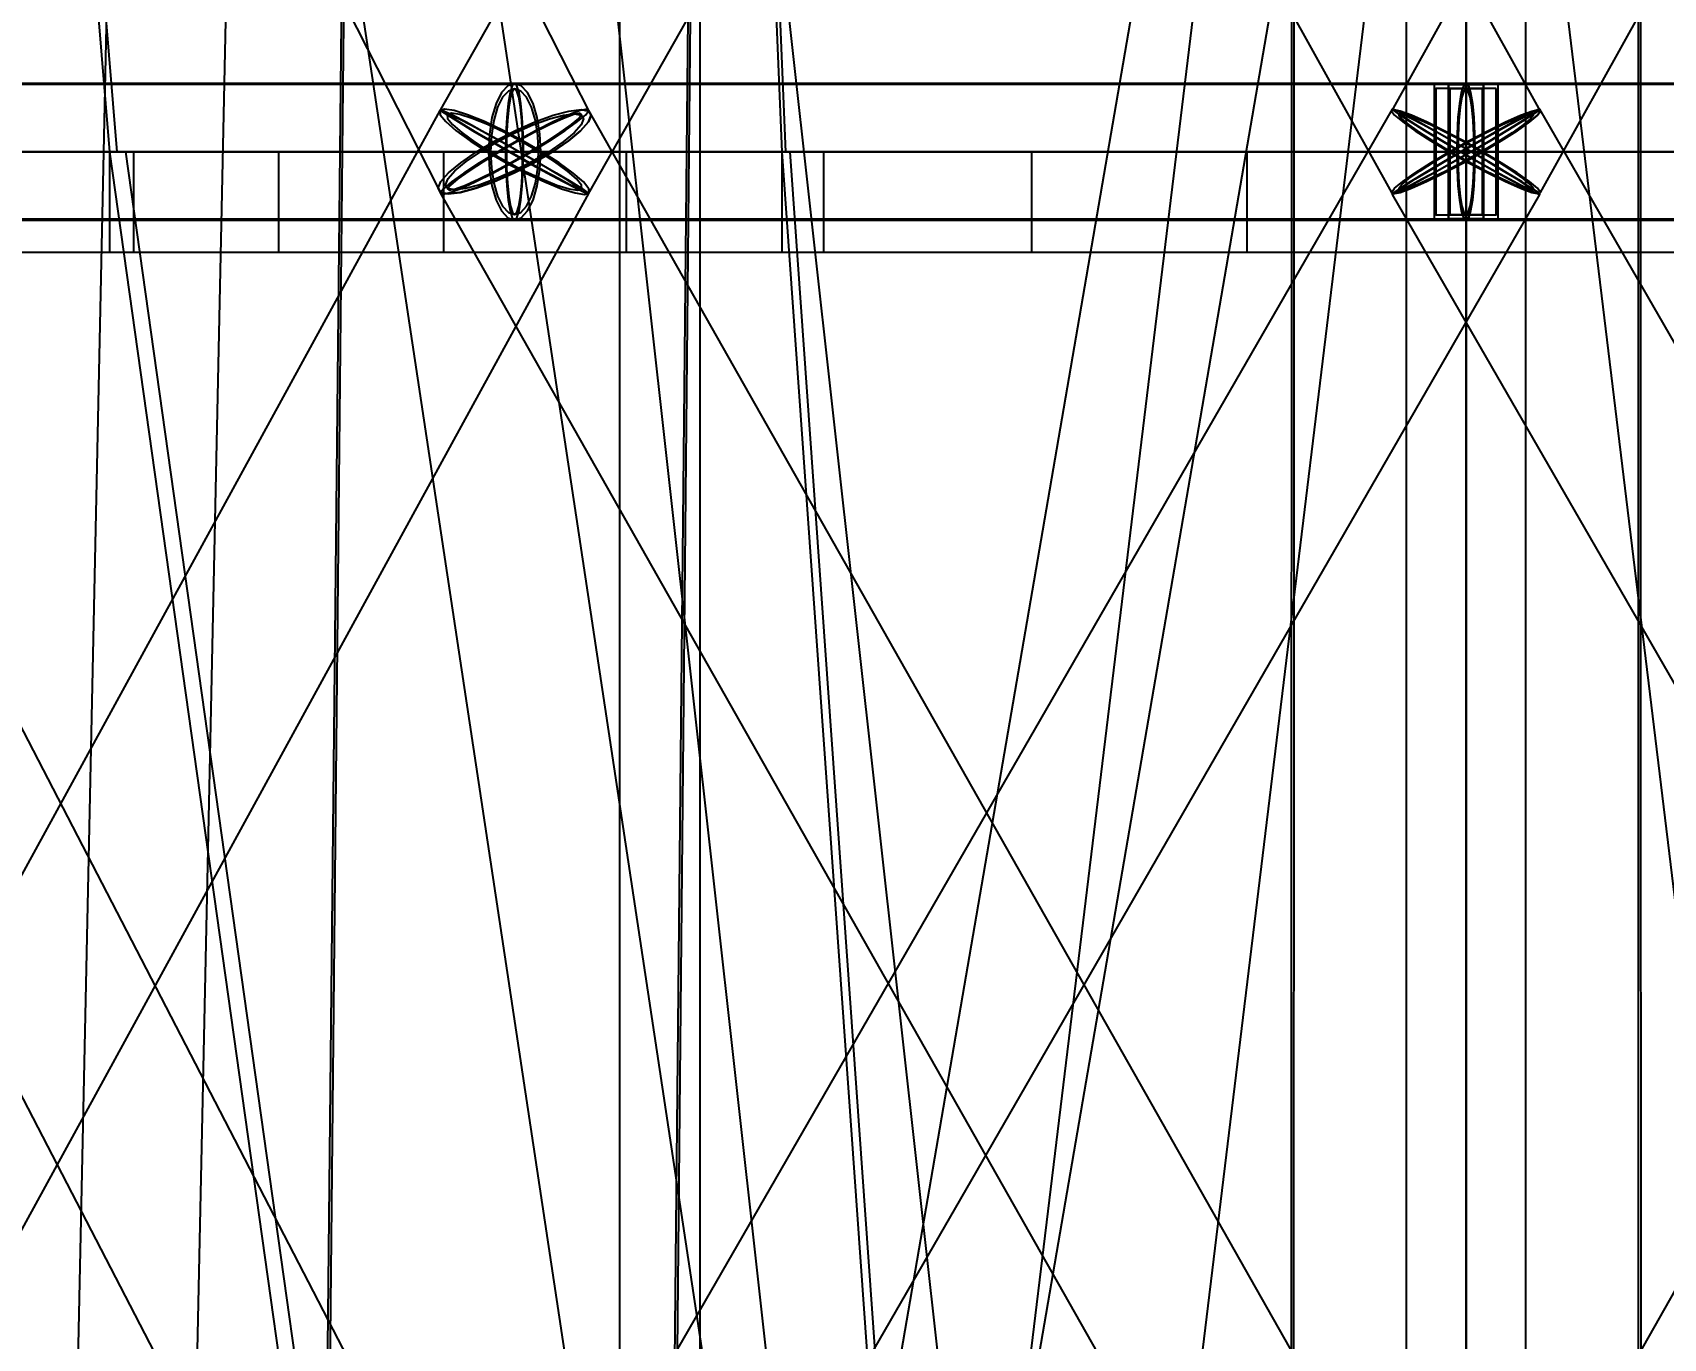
# Model space of a CAD drawing. Header units: millimetres. Extents: x -123812 to 252100, y -3000 to 639000.
# Drawn here: x -4267 to 587, y 441468 to 445355 of the extents above; entities that cross this region are included whole.
import ezdxf

# ---------------------------------------------------------------- set-up
doc = ezdxf.new("R2010")
doc.units = ezdxf.units.MM
for name, color, linetype, lineweight in [('D-BMK-AXIS', 7, 'Continuous', 13), ('D-STR-CORE', 7, 'Continuous', 25), ('D-STR-DECK', 7, 'Continuous', 25), ('D-STR-DIM', 7, 'Continuous', 13), ('D-STR-STRC', 7, 'Continuous', 25)]:
    doc.layers.add(name, color=color, linetype=linetype, lineweight=lineweight)
doc.styles.add('OpenSansCondensed-Light', font='OpenSansCondensed-Light.ttf')
doc.styles.add('TOWER_UNICODE', font='Arial Unicode.ttf')
doc.dimstyles.new('EZDXF', dxfattribs={"dimtxt": 0.25, "dimasz": 0.175, "dimexe": 0.375, "dimexo": 0.125, "dimgap": 0.1, "dimtad": 1, "dimlfac": 100, "dimzin": 12, "dimdsep": 46, "dimtxsty": 'OpenSansCondensed-Light', "dimblk": 'ARCHTICK', "dimcen": 2.5, "dimazin": 3, "dimtfac": 0.5, "dimtmove": 2, "dimatfit": 3})

# ---------------------------------------------------------------- blocks, each defined once
blk = doc.blocks.new('_ARCHTICK')
at = {"color": 0, "linetype": 'BYBLOCK', "const_width": 0.15}
blk.add_lwpolyline([(-0.5, -0.5), (0.5, 0.5)], dxfattribs=at)

msp = doc.modelspace()

# ---------------------------------------------------------------- linework, layer by layer
at = {"layer": 'D-BMK-AXIS'}
msp.add_line((0, -3000), (0, 639000), dxfattribs=at)
at = {"layer": 'D-STR-CORE'}
msp.add_lwpolyline([(-2520, 375000), (-2280, 375000), (-2280, 452500), (-2520, 452500)], close=True, dxfattribs=at)
msp.add_lwpolyline([(-2520, 375000), (-2280, 375000), (-2280, 452500), (-2520, 452500)], close=True, dxfattribs=at)
at = {"layer": 'D-STR-DECK'}
for points in [[(-5969.9, 445000), (-7194.4, 455000), (-4845.1, 455000), (-4016.9, 445000)], [(-5969.9, 445000), (-7194.4, 455000), (-4845.1, 455000), (-4016.9, 445000)], [(-4037.6, 445000), (-4865.8, 455000), (-2443.5, 455000), (-2025.8, 445000)], [(-4037.6, 445000), (-4865.8, 455000), (-2443.5, 455000), (-2025.8, 445000)], [(-2036.2, 445000), (-2453.9, 455000), (0, 455000), (0, 445000)], [(-2036.2, 445000), (-2453.9, 455000), (0, 455000), (0, 445000)], [(0, 445000), (0, 455000), (2453.9, 455000), (2036.2, 445000)], [(0, 445000), (0, 455000), (2453.9, 455000), (2036.2, 445000)], [(-13510, 444700), (-13510, 445000), (-3966.8, 445000), (-3966.8, 444700)], [(-13510, 444700), (-13510, 445000), (-3966.8, 445000), (-3966.8, 444700)], [(-12376.3, 444700), (-12376.3, 445000), (-3535.5, 445000), (-3535.5, 444700)], [(-12376.3, 444700), (-12376.3, 445000), (-3535.5, 445000), (-3535.5, 444700)], [(-11030.9, 444700), (-11030.9, 445000), (-3043.8, 445000), (-3043.8, 444700)], [(-11030.9, 444700), (-11030.9, 445000), (-3043.8, 445000), (-3043.8, 444700)], [(-9496.7, 444700), (-9496.7, 445000), (-2500, 445000), (-2500, 444700)], [(-9496.7, 444700), (-9496.7, 445000), (-2500, 445000), (-2500, 444700)], [(-7800, 444700), (-7800, 445000), (-1913.4, 445000), (-1913.4, 444700)], [(-7800, 444700), (-7800, 445000), (-1913.4, 445000), (-1913.4, 444700)], [(-4515.7, 438000), (-5969.9, 445000), (-3991, 445000), (-3007.5, 438000)], [(-4515.7, 438000), (-5969.9, 445000), (-3991, 445000), (-3007.5, 438000)], [(-5969.9, 444700), (-5969.9, 445000), (-1294.1, 445000), (-1294.1, 444700)], [(-5969.9, 444700), (-5969.9, 445000), (-1294.1, 445000), (-1294.1, 444700)], [(-3054.1, 438000), (-4037.6, 445000), (-2012.7, 445000), (-1516.7, 438000)], [(-3054.1, 438000), (-4037.6, 445000), (-2012.7, 445000), (-1516.7, 438000)], [(-4037.6, 444700), (-4037.6, 445000), (-652.6, 445000), (-652.6, 444700)], [(-4037.6, 444700), (-4037.6, 445000), (-652.6, 445000), (-652.6, 444700)], [(-1540.2, 438000), (-2036.2, 445000), (0, 445000), (0, 438000)], [(-1540.2, 438000), (-2036.2, 445000), (0, 445000), (0, 438000)], [(-2036.2, 444700), (-2036.2, 445000), (0, 445000), (0, 444700)], [(-2036.2, 444700), (-2036.2, 445000), (0, 445000), (0, 444700)], [(0, 438000), (0, 445000), (2036.2, 445000), (1540.2, 438000)], [(0, 438000), (0, 445000), (2036.2, 445000), (1540.2, 438000)], [(0, 444700), (0, 445000), (2036.2, 445000), (2036.2, 444700)], [(0, 444700), (0, 445000), (2036.2, 445000), (2036.2, 444700)]]:
    msp.add_lwpolyline(points, close=True, dxfattribs=at)
at = {"layer": 'D-STR-STRC'}
for points in [[(-5602.8, 449891.4), (-3060.4, 444891.4), (-3053, 444878.9), (-3030.5, 444874.6), (-2994.5, 444878.9), (-2947.5, 444891.4), (-2892.7, 444911.3), (-2833.8, 444937.3), (-2774.8, 444967.5), (-2719.7, 445000), (-2672.4, 445032.5), (-2635.9, 445062.7), (-2612.9, 445088.7), (-2604.8, 445108.6), (-5147.2, 450108.6)], [(-220.5, 450125.4), (-3053.1, 445125.4), (-3049.7, 445121.1), (-3031.5, 445108.6), (-2999.8, 445088.7), (-2956.7, 445062.7), (-2905.1, 445032.5), (-2848.6, 445000), (-2791, 444967.5), (-2736.2, 444937.3), (-2688, 444911.3), (-2649.7, 444891.4), (-2623.8, 444878.9), (-2612.2, 444874.6), (220.5, 449874.6)], [(-3004.5, 449878.9), (-222.1, 444878.9), (-216.5, 444874.6), (-196.2, 444878.9), (-162.4, 444891.4), (-117.6, 444911.3), (-64.8, 444937.3), (-7.6, 444967.5), (50.2, 445000), (104.5, 445032.5), (151.7, 445062.7), (188.6, 445088.7), (212.6, 445108.6), (222.1, 445121.1), (-2560.2, 450121.1)], [(2560.2, 450121.1), (-222.1, 445121.1), (-212.6, 445108.6), (-188.6, 445088.7), (-151.7, 445062.7), (-104.5, 445032.5), (-50.2, 445000), (7.6, 444967.5), (64.8, 444937.3), (117.6, 444911.3), (162.4, 444891.4), (196.2, 444878.9), (216.5, 444874.6), (222.1, 444878.9), (3004.5, 449878.9)], [(-4104.3, 424965.7), (200.3, 449965.7), (193.4, 449970.8), (173.4, 449977.9), (141.6, 449986.5), (100.1, 449996), (51.8, 450005.8), (0, 450015.2), (-51.8, 450023.5), (-100.1, 450030.3), (-141.6, 450035), (-173.4, 450037.3), (-193.4, 450037), (-200.3, 450034.3), (-4504.8, 425034.3)], [(201, 425029.9), (-3571.2, 450029.9), (-3578.1, 450034.8), (-3598.1, 450037.2), (-3630.1, 450037.1), (-3671.7, 450034.5), (-3720.2, 450029.5), (-3772.2, 450022.6), (-3824.2, 450014), (-3872.7, 450004.6), (-3914.3, 449994.8), (-3946.2, 449985.3), (-3966.3, 449976.9), (-3973.1, 449970.1), (-201, 424970.1)], [(-2781.8, 424969.6), (252.2, 449969.6), (243.6, 449975.5), (218.4, 449983.2), (178.3, 449991.9), (126.1, 450001.3), (65.3, 450010.5), (0, 450019), (-65.3, 450026.3), (-126.1, 450031.7), (-178.3, 450035), (-218.4, 450035.9), (-243.6, 450034.3), (-252.2, 450030.4), (-3286.1, 425030.4)], [(252.4, 425028), (-2529.9, 450028), (-2538.5, 450030.6), (-2563.7, 450031.1), (-2603.8, 450029.4), (-2656.1, 450025.8), (-2717, 450020.4), (-2782.3, 450013.6), (-2847.6, 450005.9), (-2908.5, 449997.8), (-2960.8, 449989.8), (-3000.9, 449982.5), (-3026.1, 449976.5), (-3034.8, 449972), (-252.4, 424972)], [(3286.1, 425030.6), (252.2, 450030.6), (243.6, 450031), (218.4, 450029.4), (178.3, 450025.7), (126.1, 450020.3), (65.3, 450013.5), (0, 450005.8), (-65.3, 449997.7), (-126.1, 449989.7), (-178.3, 449982.5), (-218.4, 449976.4), (-243.6, 449972), (-252.2, 449969.4), (2781.8, 424969.4)], [(-5472.2, 444796.8), (-2832.6, 444796.8), (-2812.5, 444803.7), (-2793.8, 444824), (-2777.6, 444856.3), (-2765.3, 444898.4), (-2757.5, 444947.4), (-2754.9, 445000), (-2757.5, 445052.6), (-2765.3, 445101.6), (-2777.6, 445143.7), (-2793.8, 445176), (-2812.5, 445196.3), (-2832.6, 445203.2), (-5472.2, 445203.2)], [(-5472.2, 444796.8), (-2832.6, 444796.8), (-2812.5, 444803.7), (-2793.8, 444824), (-2777.6, 444856.3), (-2765.3, 444898.4), (-2757.5, 444947.4), (-2754.9, 445000), (-2757.5, 445052.6), (-2765.3, 445101.6), (-2777.6, 445143.7), (-2793.8, 445176), (-2812.5, 445196.3), (-2832.6, 445203.2), (-5472.2, 445203.2)], [(2832.6, 445203.2), (0, 445203.2), (-6.9, 445196.3), (-13.3, 445176), (-18.8, 445143.7), (-23, 445101.6), (-25.6, 445052.6), (-26.5, 445000), (-25.6, 444947.4), (-23, 444898.4), (-18.8, 444856.3), (-13.3, 444824), (-6.9, 444803.7), (0, 444796.8), (2832.6, 444796.8)], [(2832.6, 445203.2), (0, 445203.2), (-6.9, 445196.3), (-13.3, 445176), (-18.8, 445143.7), (-23, 445101.6), (-25.6, 445052.6), (-26.5, 445000), (-25.6, 444947.4), (-23, 444898.4), (-18.8, 444856.3), (-13.3, 444824), (-6.9, 444803.7), (0, 444796.8), (2832.6, 444796.8)], [(-5347.1, 439877.3), (-2610.3, 444877.3), (-2611.5, 444890), (-2627.8, 444910.1), (-2658, 444936.5), (-2700.2, 444967.1), (-2751.3, 445000), (-2808, 445032.9), (-2866.4, 445063.5), (-2922.5, 445089.9), (-2972.4, 445110), (-3012.8, 445122.7), (-3041, 445127.1), (-3054.9, 445122.7), (-5791.7, 440122.7)], [(-5699.3, 444890), (-3110, 439890), (-3102.5, 439877.3), (-3080.1, 439872.9), (-3044.2, 439877.3), (-2997.3, 439890), (-2942.7, 439910.1), (-2884, 439936.5), (-2825.2, 439967.1), (-2770.3, 440000), (-2723.1, 440032.9), (-2686.8, 440063.5), (-2663.9, 440089.9), (-2655.9, 440110), (-5245.2, 445110)], [(-2663.5, 439872.9), (219.5, 444872.9), (216.2, 444877.3), (198.2, 444890), (166.7, 444910.1), (123.8, 444936.5), (72.5, 444967.1), (16.3, 445000), (-41.1, 445032.9), (-95.6, 445063.5), (-143.7, 445089.9), (-181.9, 445110), (-207.8, 445122.7), (-219.5, 445127.1), (-3102.4, 440127.1)], [(221.2, 440122.7), (-2611.4, 445122.7), (-2617, 445127.1), (-2637.2, 445122.7), (-2670.8, 445110), (-2715.4, 445089.9), (-2768, 445063.5), (-2825, 445032.9), (-2882.5, 445000), (-2936.6, 444967.1), (-2983.7, 444936.5), (-3020.4, 444910.1), (-3044.3, 444890), (-3053.8, 444877.3), (-221.2, 439877.3)], [(2611.4, 445122.7), (-221.2, 440122.7), (-211.7, 440110), (-187.8, 440089.9), (-151, 440063.5), (-104, 440032.9), (-49.9, 440000), (7.6, 439967.1), (64.6, 439936.5), (117.2, 439910.1), (161.8, 439890), (195.4, 439877.3), (215.6, 439872.9), (221.2, 439877.3), (3053.8, 444877.3)], [(3102.4, 440127.1), (219.5, 445127.1), (207.8, 445122.7), (181.9, 445110), (143.7, 445089.9), (95.6, 445063.5), (41.1, 445032.9), (-16.3, 445000), (-72.5, 444967.1), (-123.8, 444936.5), (-166.7, 444910.1), (-198.2, 444890), (-216.2, 444877.3), (-219.5, 444872.9), (2663.5, 439872.9)]]:
    msp.add_lwpolyline(points, dxfattribs=at)
for points in [[(-4482.4, 425000), (-4126.8, 425000), (-3594.4, 450000), (-3950, 450000)], [(-4482.4, 425000), (-4126.8, 425000), (-3594.4, 450000), (-3950, 450000)], [(-3352.6, 445000), (-2312.6, 445000), (-2263.5, 450000), (-3301.2, 450000)], [(-3345.5, 445000), (-2319.7, 445000), (-2269.9, 450000), (-3294.7, 450000)], [(-520, 445000), (520, 445000), (518.8, 450000), (-518.8, 450000)], [(-520, 445000), (520, 445000), (518.8, 450000), (-518.8, 450000)], [(-512.9, 445000), (512.9, 445000), (512.4, 450000), (-512.4, 450000)], [(-177.8, 450000), (-177.8, 425000), (177.8, 425000), (177.8, 450000)], [(-177.8, 425000), (177.8, 425000), (177.8, 450000), (-177.8, 450000)], [(-4909.3, 444800), (95.2, 444800), (95.2, 445200), (-4909.3, 445200)], [(-4865.8, 444800), (51.8, 444800), (51.8, 445200), (-4865.8, 445200)], [(-4865.8, 444800), (51.8, 444800), (51.8, 445200), (-4865.8, 445200)], [(-2910.4, 445000), (-2907.7, 444947.4), (-2900, 444898.4), (-2887.6, 444856.3), (-2871.5, 444824), (-2852.8, 444803.7), (-2832.6, 444796.8), (-2812.5, 444803.7), (-2793.8, 444824), (-2777.6, 444856.3), (-2765.3, 444898.4), (-2757.5, 444947.4), (-2754.9, 445000), (-2757.5, 445052.6), (-2765.3, 445101.6), (-2777.6, 445143.7), (-2793.8, 445176), (-2812.5, 445196.3), (-2832.6, 445203.2), (-2852.8, 445196.3), (-2871.5, 445176), (-2887.6, 445143.7), (-2900, 445101.6), (-2907.7, 445052.6)], [(-2910.4, 445000), (-2907.7, 444947.4), (-2900, 444898.4), (-2887.6, 444856.3), (-2871.5, 444824), (-2852.8, 444803.7), (-2832.6, 444796.8), (-2812.5, 444803.7), (-2793.8, 444824), (-2777.6, 444856.3), (-2765.3, 444898.4), (-2757.5, 444947.4), (-2754.9, 445000), (-2757.5, 445052.6), (-2765.3, 445101.6), (-2777.6, 445143.7), (-2793.8, 445176), (-2812.5, 445196.3), (-2832.6, 445203.2), (-2852.8, 445196.3), (-2871.5, 445176), (-2887.6, 445143.7), (-2900, 445101.6), (-2907.7, 445052.6)], [(-2859.2, 445000), (-2858.2, 444947.4), (-2855.6, 444898.4), (-2851.4, 444856.3), (-2845.9, 444824), (-2839.5, 444803.7), (-2832.6, 444796.8), (0, 444796.8), (6.9, 444803.7), (13.3, 444824), (18.8, 444856.3), (23, 444898.4), (25.6, 444947.4), (26.5, 445000), (25.6, 445052.6), (23, 445101.6), (18.8, 445143.7), (13.3, 445176), (6.9, 445196.3), (0, 445203.2), (-2832.6, 445203.2), (-2839.5, 445196.3), (-2845.9, 445176), (-2851.4, 445143.7), (-2855.6, 445101.6), (-2858.2, 445052.6)], [(-2859.2, 445000), (-2858.2, 444947.4), (-2855.6, 444898.4), (-2851.4, 444856.3), (-2845.9, 444824), (-2839.5, 444803.7), (-2832.6, 444796.8), (-2825.8, 444803.7), (-2819.4, 444824), (-2813.9, 444856.3), (-2809.7, 444898.4), (-2807, 444947.4), (-2806.1, 445000), (-2807, 445052.6), (-2809.7, 445101.6), (-2813.9, 445143.7), (-2819.4, 445176), (-2825.8, 445196.3), (-2832.6, 445203.2), (-2839.5, 445196.3), (-2845.9, 445176), (-2851.4, 445143.7), (-2855.6, 445101.6), (-2858.2, 445052.6)], [(-2859.2, 445000), (-2858.2, 444947.4), (-2855.6, 444898.4), (-2851.4, 444856.3), (-2845.9, 444824), (-2839.5, 444803.7), (-2832.6, 444796.8), (0, 444796.8), (6.9, 444803.7), (13.3, 444824), (18.8, 444856.3), (23, 444898.4), (25.6, 444947.4), (26.5, 445000), (25.6, 445052.6), (23, 445101.6), (18.8, 445143.7), (13.3, 445176), (6.9, 445196.3), (0, 445203.2), (-2832.6, 445203.2), (-2839.5, 445196.3), (-2845.9, 445176), (-2851.4, 445143.7), (-2855.6, 445101.6), (-2858.2, 445052.6)], [(-2859.2, 445000), (-2858.2, 444947.4), (-2855.6, 444898.4), (-2851.4, 444856.3), (-2845.9, 444824), (-2839.5, 444803.7), (-2832.6, 444796.8), (-2825.8, 444803.7), (-2819.4, 444824), (-2813.9, 444856.3), (-2809.7, 444898.4), (-2807, 444947.4), (-2806.1, 445000), (-2807, 445052.6), (-2809.7, 445101.6), (-2813.9, 445143.7), (-2819.4, 445176), (-2825.8, 445196.3), (-2832.6, 445203.2), (-2839.5, 445196.3), (-2845.9, 445176), (-2851.4, 445143.7), (-2855.6, 445101.6), (-2858.2, 445052.6)], [(95.2, 445200), (-95.2, 445200), (-95.2, 444800), (95.2, 444800)], [(51.8, 445200), (-51.8, 445200), (-51.8, 444800), (51.8, 444800)], [(51.8, 445200), (-51.8, 445200), (-51.8, 444800), (51.8, 444800)], [(-51.8, 444800), (4865.8, 444800), (4865.8, 445200), (-51.8, 445200)], [(-51.8, 445200), (51.8, 445200), (51.8, 444800), (-51.8, 444800)], [(-51.8, 444800), (4865.8, 444800), (4865.8, 445200), (-51.8, 445200)], [(-51.8, 445200), (51.8, 445200), (51.8, 444800), (-51.8, 444800)], [(-26.5, 445000), (-25.6, 444947.4), (-23, 444898.4), (-18.8, 444856.3), (-13.3, 444824), (-6.9, 444803.7), (0, 444796.8), (6.9, 444803.7), (13.3, 444824), (18.8, 444856.3), (23, 444898.4), (25.6, 444947.4), (26.5, 445000), (25.6, 445052.6), (23, 445101.6), (18.8, 445143.7), (13.3, 445176), (6.9, 445196.3), (0, 445203.2), (-6.9, 445196.3), (-13.3, 445176), (-18.8, 445143.7), (-23, 445101.6), (-25.6, 445052.6)], [(-26.5, 445000), (-25.6, 444947.4), (-23, 444898.4), (-18.8, 444856.3), (-13.3, 444824), (-6.9, 444803.7), (0, 444796.8), (6.9, 444803.7), (13.3, 444824), (18.8, 444856.3), (23, 444898.4), (25.6, 444947.4), (26.5, 445000), (25.6, 445052.6), (23, 445101.6), (18.8, 445143.7), (13.3, 445176), (6.9, 445196.3), (0, 445203.2), (-6.9, 445196.3), (-13.3, 445176), (-18.8, 445143.7), (-23, 445101.6), (-25.6, 445052.6)], [(26.5, 445000), (25.6, 444947.4), (23, 444898.4), (18.8, 444856.3), (13.3, 444824), (6.9, 444803.7), (0, 444796.8), (-6.9, 444803.7), (-13.3, 444824), (-18.8, 444856.3), (-23, 444898.4), (-25.6, 444947.4), (-26.5, 445000), (-25.6, 445052.6), (-23, 445101.6), (-18.8, 445143.7), (-13.3, 445176), (-6.9, 445196.3), (0, 445203.2), (6.9, 445196.3), (13.3, 445176), (18.8, 445143.7), (23, 445101.6), (25.6, 445052.6)], [(26.5, 445000), (25.6, 444947.4), (23, 444898.4), (18.8, 444856.3), (13.3, 444824), (6.9, 444803.7), (0, 444796.8), (-6.9, 444803.7), (-13.3, 444824), (-18.8, 444856.3), (-23, 444898.4), (-25.6, 444947.4), (-26.5, 445000), (-25.6, 445052.6), (-23, 445101.6), (-18.8, 445143.7), (-13.3, 445176), (-6.9, 445196.3), (0, 445203.2), (6.9, 445196.3), (13.3, 445176), (18.8, 445143.7), (23, 445101.6), (25.6, 445052.6)], [(-2904.3, 445000), (-2901.8, 444951.5), (-2894.7, 444906.4), (-2883.3, 444867.6), (-2868.4, 444837.9), (-2851.2, 444819.2), (-2832.6, 444812.8), (-2814.1, 444819.2), (-2796.8, 444837.9), (-2782, 444867.6), (-2770.6, 444906.4), (-2763.4, 444951.5), (-2761, 445000), (-2763.4, 445048.5), (-2770.6, 445093.6), (-2782, 445132.4), (-2796.8, 445162.1), (-2814.1, 445180.8), (-2832.6, 445187.2), (-2851.2, 445180.8), (-2868.4, 445162.1), (-2883.3, 445132.4), (-2894.7, 445093.6), (-2901.8, 445048.5)], [(-2904.3, 445000), (-2901.8, 444951.5), (-2894.7, 444906.4), (-2883.3, 444867.6), (-2868.4, 444837.9), (-2851.2, 444819.2), (-2832.6, 444812.8), (-2814.1, 444819.2), (-2796.8, 444837.9), (-2782, 444867.6), (-2770.6, 444906.4), (-2763.4, 444951.5), (-2761, 445000), (-2763.4, 445048.5), (-2770.6, 445093.6), (-2782, 445132.4), (-2796.8, 445162.1), (-2814.1, 445180.8), (-2832.6, 445187.2), (-2851.2, 445180.8), (-2868.4, 445162.1), (-2883.3, 445132.4), (-2894.7, 445093.6), (-2901.8, 445048.5)], [(-2857.1, 445000), (-2856.2, 444951.5), (-2853.8, 444906.4), (-2849.9, 444867.6), (-2844.8, 444837.9), (-2839, 444819.2), (-2832.6, 444812.8), (-2826.3, 444819.2), (-2820.4, 444837.9), (-2815.4, 444867.6), (-2811.5, 444906.4), (-2809, 444951.5), (-2808.2, 445000), (-2809, 445048.5), (-2811.5, 445093.6), (-2815.4, 445132.4), (-2820.4, 445162.1), (-2826.3, 445180.8), (-2832.6, 445187.2), (-2839, 445180.8), (-2844.8, 445162.1), (-2849.9, 445132.4), (-2853.8, 445093.6), (-2856.2, 445048.5)], [(-2857.1, 445000), (-2856.2, 444951.5), (-2853.8, 444906.4), (-2849.9, 444867.6), (-2844.8, 444837.9), (-2839, 444819.2), (-2832.6, 444812.8), (-2826.3, 444819.2), (-2820.4, 444837.9), (-2815.4, 444867.6), (-2811.5, 444906.4), (-2809, 444951.5), (-2808.2, 445000), (-2809, 445048.5), (-2811.5, 445093.6), (-2815.4, 445132.4), (-2820.4, 445162.1), (-2826.3, 445180.8), (-2832.6, 445187.2), (-2839, 445180.8), (-2844.8, 445162.1), (-2849.9, 445132.4), (-2853.8, 445093.6), (-2856.2, 445048.5)], [(89.5, 445188), (-89.5, 445188), (-89.5, 444812), (89.5, 444812)], [(48.7, 445188), (-48.7, 445188), (-48.7, 444812), (48.7, 444812)], [(48.7, 445188), (-48.7, 445188), (-48.7, 444812), (48.7, 444812)], [(-48.7, 445188), (48.7, 445188), (48.7, 444812), (-48.7, 444812)], [(-48.7, 445188), (48.7, 445188), (48.7, 444812), (-48.7, 444812)], [(-24.4, 445000), (-23.6, 444951.5), (-21.2, 444906.4), (-17.3, 444867.6), (-12.2, 444837.9), (-6.3, 444819.2), (0, 444812.8), (6.3, 444819.2), (12.2, 444837.9), (17.3, 444867.6), (21.2, 444906.4), (23.6, 444951.5), (24.4, 445000), (23.6, 445048.5), (21.2, 445093.6), (17.3, 445132.4), (12.2, 445162.1), (6.3, 445180.8), (0, 445187.2), (-6.3, 445180.8), (-12.2, 445162.1), (-17.3, 445132.4), (-21.2, 445093.6), (-23.6, 445048.5)], [(-24.4, 445000), (-23.6, 444951.5), (-21.2, 444906.4), (-17.3, 444867.6), (-12.2, 444837.9), (-6.3, 444819.2), (0, 444812.8), (6.3, 444819.2), (12.2, 444837.9), (17.3, 444867.6), (21.2, 444906.4), (23.6, 444951.5), (24.4, 445000), (23.6, 445048.5), (21.2, 445093.6), (17.3, 445132.4), (12.2, 445162.1), (6.3, 445180.8), (0, 445187.2), (-6.3, 445180.8), (-12.2, 445162.1), (-17.3, 445132.4), (-21.2, 445093.6), (-23.6, 445048.5)], [(24.4, 445000), (23.6, 444951.5), (21.2, 444906.4), (17.3, 444867.6), (12.2, 444837.9), (6.3, 444819.2), (0, 444812.8), (-6.3, 444819.2), (-12.2, 444837.9), (-17.3, 444867.6), (-21.2, 444906.4), (-23.6, 444951.5), (-24.4, 445000), (-23.6, 445048.5), (-21.2, 445093.6), (-17.3, 445132.4), (-12.2, 445162.1), (-6.3, 445180.8), (0, 445187.2), (6.3, 445180.8), (12.2, 445162.1), (17.3, 445132.4), (21.2, 445093.6), (23.6, 445048.5)], [(24.4, 445000), (23.6, 444951.5), (21.2, 444906.4), (17.3, 444867.6), (12.2, 444837.9), (6.3, 444819.2), (0, 444812.8), (-6.3, 444819.2), (-12.2, 444837.9), (-17.3, 444867.6), (-21.2, 444906.4), (-23.6, 444951.5), (-24.4, 445000), (-23.6, 445048.5), (-21.2, 445093.6), (-17.3, 445132.4), (-12.2, 445162.1), (-6.3, 445180.8), (0, 445187.2), (6.3, 445180.8), (12.2, 445162.1), (17.3, 445132.4), (21.2, 445093.6), (23.6, 445048.5)], [(-2719.7, 445000), (-2774.8, 444967.5), (-2833.8, 444937.3), (-2892.7, 444911.3), (-2947.5, 444891.4), (-2994.5, 444878.9), (-3030.5, 444874.6), (-3053, 444878.9), (-3060.4, 444891.4), (-3052.4, 444911.3), (-3029.4, 444937.3), (-2992.9, 444967.5), (-2945.5, 445000), (-2890.5, 445032.5), (-2831.5, 445062.7), (-2772.6, 445088.7), (-2717.7, 445108.6), (-2670.7, 445121.1), (-2634.8, 445125.4), (-2612.3, 445121.1), (-2604.8, 445108.6), (-2612.9, 445088.7), (-2635.9, 445062.7), (-2672.4, 445032.5)], [(-2914, 445000), (-2857.3, 444967.1), (-2798.9, 444936.5), (-2742.8, 444910.1), (-2692.9, 444890), (-2652.4, 444877.3), (-2624.3, 444872.9), (-2610.3, 444877.3), (-2611.5, 444890), (-2627.8, 444910.1), (-2658, 444936.5), (-2700.2, 444967.1), (-2751.3, 445000), (-2808, 445032.9), (-2866.4, 445063.5), (-2922.5, 445089.9), (-2972.4, 445110), (-3012.8, 445122.7), (-3041, 445127.1), (-3054.9, 445122.7), (-3053.7, 445110), (-3037.5, 445089.9), (-3007.2, 445063.5), (-2965.1, 445032.9)], [(-2882.5, 445000), (-2936.6, 444967.1), (-2983.7, 444936.5), (-3020.4, 444910.1), (-3044.3, 444890), (-3053.8, 444877.3), (-3048.3, 444872.9), (-3028, 444877.3), (-2994.4, 444890), (-2949.8, 444910.1), (-2897.3, 444936.5), (-2840.3, 444967.1), (-2782.7, 445000), (-2728.6, 445032.9), (-2681.6, 445063.5), (-2644.9, 445089.9), (-2620.9, 445110), (-2611.4, 445122.7), (-2617, 445127.1), (-2637.2, 445122.7), (-2670.8, 445110), (-2715.4, 445089.9), (-2768, 445063.5), (-2825, 445032.9)], [(-2816.7, 445000), (-2760.1, 444967.5), (-2708.6, 444937.3), (-2665.5, 444911.3), (-2633.7, 444891.4), (-2615.6, 444878.9), (-2612.2, 444874.6), (-2623.8, 444878.9), (-2649.7, 444891.4), (-2688, 444911.3), (-2736.2, 444937.3), (-2791, 444967.5), (-2848.6, 445000), (-2905.1, 445032.5), (-2956.7, 445062.7), (-2999.8, 445088.7), (-3031.5, 445108.6), (-3049.7, 445121.1), (-3053.1, 445125.4), (-3041.4, 445121.1), (-3015.6, 445108.6), (-2977.2, 445088.7), (-2929, 445062.7), (-2874.3, 445032.5)], [(-2730.8, 445000), (-2780.5, 444970.7), (-2833.7, 444943.5), (-2886.8, 444920.1), (-2936.2, 444902.1), (-2978.6, 444890.8), (-3011, 444887), (-3031.3, 444890.8), (-3038, 444902.1), (-3030.8, 444920.1), (-3010, 444943.5), (-2977.1, 444970.7), (-2934.4, 445000), (-2884.8, 445029.3), (-2831.6, 445056.5), (-2778.5, 445079.9), (-2729, 445097.9), (-2686.7, 445109.2), (-2654.2, 445113), (-2634, 445109.2), (-2627.2, 445097.9), (-2634.5, 445079.9), (-2655.3, 445056.5), (-2688.1, 445029.3)], [(-2906, 445000), (-2854.8, 444970.3), (-2802.2, 444942.7), (-2751.6, 444919), (-2706.6, 444900.8), (-2670.2, 444889.3), (-2644.8, 444885.4), (-2632.2, 444889.3), (-2633.3, 444900.8), (-2648, 444919), (-2675.2, 444942.7), (-2713.2, 444970.3), (-2759.3, 445000), (-2810.4, 445029.7), (-2863.1, 445057.3), (-2913.6, 445081), (-2958.6, 445099.2), (-2995.1, 445110.7), (-3020.5, 445114.6), (-3033.1, 445110.7), (-3032, 445099.2), (-3017.3, 445081), (-2990.1, 445057.3), (-2952.1, 445029.7)], [(-2877.6, 445000), (-2926.4, 444970.3), (-2968.8, 444942.7), (-3001.9, 444919), (-3023.5, 444900.8), (-3032.1, 444889.3), (-3027.1, 444885.4), (-3008.8, 444889.3), (-2978.5, 444900.8), (-2938.3, 444919), (-2890.9, 444942.7), (-2839.5, 444970.3), (-2787.7, 445000), (-2738.9, 445029.7), (-2696.5, 445057.3), (-2663.4, 445081), (-2641.8, 445099.2), (-2633.2, 445110.7), (-2638.2, 445114.6), (-2656.5, 445110.7), (-2686.7, 445099.2), (-2727, 445081), (-2774.4, 445057.3), (-2825.8, 445029.7)], [(-2818.2, 445000), (-2767.3, 444970.7), (-2720.8, 444943.5), (-2681.9, 444920.1), (-2653.3, 444902.1), (-2636.9, 444890.8), (-2633.9, 444887), (-2644.4, 444890.8), (-2667.7, 444902.1), (-2702.3, 444920.1), (-2745.7, 444943.5), (-2795.1, 444970.7), (-2847, 445000), (-2898, 445029.3), (-2944.5, 445056.5), (-2983.4, 445079.9), (-3012, 445097.9), (-3028.3, 445109.2), (-3031.4, 445113), (-3020.9, 445109.2), (-2997.6, 445097.9), (-2963, 445079.9), (-2919.5, 445056.5), (-2870.2, 445029.3)], [(50.2, 445000), (-7.6, 444967.5), (-64.8, 444937.3), (-117.6, 444911.3), (-162.4, 444891.4), (-196.2, 444878.9), (-216.5, 444874.6), (-222.1, 444878.9), (-212.6, 444891.4), (-188.6, 444911.3), (-151.7, 444937.3), (-104.5, 444967.5), (-50.2, 445000), (7.6, 445032.5), (64.8, 445062.7), (117.6, 445088.7), (162.4, 445108.6), (196.2, 445121.1), (216.5, 445125.4), (222.1, 445121.1), (212.6, 445108.6), (188.6, 445088.7), (151.7, 445062.7), (104.5, 445032.5)], [(-50.2, 445000), (7.6, 444967.5), (64.8, 444937.3), (117.6, 444911.3), (162.4, 444891.4), (196.2, 444878.9), (216.5, 444874.6), (222.1, 444878.9), (212.6, 444891.4), (188.6, 444911.3), (151.7, 444937.3), (104.5, 444967.5), (50.2, 445000), (-7.6, 445032.5), (-64.8, 445062.7), (-117.6, 445088.7), (-162.4, 445108.6), (-196.2, 445121.1), (-216.5, 445125.4), (-222.1, 445121.1), (-212.6, 445108.6), (-188.6, 445088.7), (-151.7, 445062.7), (-104.5, 445032.5)], [(-16.3, 445000), (41.1, 444967.1), (95.6, 444936.5), (143.7, 444910.1), (181.9, 444890), (207.8, 444877.3), (219.5, 444872.9), (216.2, 444877.3), (198.2, 444890), (166.7, 444910.1), (123.8, 444936.5), (72.5, 444967.1), (16.3, 445000), (-41.1, 445032.9), (-95.6, 445063.5), (-143.7, 445089.9), (-181.9, 445110), (-207.8, 445122.7), (-219.5, 445127.1), (-216.2, 445122.7), (-198.2, 445110), (-166.7, 445089.9), (-123.8, 445063.5), (-72.5, 445032.9)], [(16.3, 445000), (-41.1, 444967.1), (-95.6, 444936.5), (-143.7, 444910.1), (-181.9, 444890), (-207.8, 444877.3), (-219.5, 444872.9), (-216.2, 444877.3), (-198.2, 444890), (-166.7, 444910.1), (-123.8, 444936.5), (-72.5, 444967.1), (-16.3, 445000), (41.1, 445032.9), (95.6, 445063.5), (143.7, 445089.9), (181.9, 445110), (207.8, 445122.7), (219.5, 445127.1), (216.2, 445122.7), (198.2, 445110), (166.7, 445089.9), (123.8, 445063.5), (72.5, 445032.9)], [(45.2, 445000), (-6.8, 444970.7), (-58.4, 444943.5), (-106.1, 444920.1), (-146.4, 444902.1), (-176.9, 444890.8), (-195.2, 444887), (-200.3, 444890.8), (-191.7, 444902.1), (-170, 444920.1), (-136.8, 444943.5), (-94.2, 444970.7), (-45.2, 445000), (6.8, 445029.3), (58.4, 445056.5), (106.1, 445079.9), (146.4, 445097.9), (176.9, 445109.2), (195.2, 445113), (200.3, 445109.2), (191.7, 445097.9), (170, 445079.9), (136.8, 445056.5), (94.2, 445029.3)], [(-45.2, 445000), (6.8, 444970.7), (58.4, 444943.5), (106.1, 444920.1), (146.4, 444902.1), (176.9, 444890.8), (195.2, 444887), (200.3, 444890.8), (191.7, 444902.1), (170, 444920.1), (136.8, 444943.5), (94.2, 444970.7), (45.2, 445000), (-6.8, 445029.3), (-58.4, 445056.5), (-106.1, 445079.9), (-146.4, 445097.9), (-176.9, 445109.2), (-195.2, 445113), (-200.3, 445109.2), (-191.7, 445097.9), (-170, 445079.9), (-136.8, 445056.5), (-94.2, 445029.3)], [(-14.7, 445000), (37, 444970.3), (86.2, 444942.7), (129.5, 444919), (164, 444900.8), (187.3, 444889.3), (197.9, 444885.4), (194.9, 444889.3), (178.7, 444900.8), (150.3, 444919), (111.6, 444942.7), (65.4, 444970.3), (14.7, 445000), (-37, 445029.7), (-86.2, 445057.3), (-129.5, 445081), (-164, 445099.2), (-187.3, 445110.7), (-197.9, 445114.6), (-194.9, 445110.7), (-178.7, 445099.2), (-150.3, 445081), (-111.6, 445057.3), (-65.4, 445029.7)], [(14.7, 445000), (-37, 444970.3), (-86.2, 444942.7), (-129.5, 444919), (-164, 444900.8), (-187.3, 444889.3), (-197.9, 444885.4), (-194.9, 444889.3), (-178.7, 444900.8), (-150.3, 444919), (-111.6, 444942.7), (-65.4, 444970.3), (-14.7, 445000), (37, 445029.7), (86.2, 445057.3), (129.5, 445081), (164, 445099.2), (187.3, 445110.7), (197.9, 445114.6), (194.9, 445110.7), (178.7, 445099.2), (150.3, 445081), (111.6, 445057.3), (65.4, 445029.7)], [(-3404.1, 440000), (-2361.8, 440000), (-2312.6, 445000), (-3352.6, 445000)], [(-3396.3, 440000), (-2369.6, 440000), (-2319.7, 445000), (-3345.5, 445000)], [(-2312.6, 445000), (-2330.3, 445000), (-2382.3, 445000), (-2464.9, 445000), (-2572.6, 445000), (-2698, 445000), (-2832.6, 445000), (-2967.2, 445000), (-3092.6, 445000), (-3200.3, 445000), (-3283, 445000), (-3334.9, 445000), (-3352.6, 445000), (-3334.9, 445000), (-3283, 445000), (-3200.3, 445000), (-3092.6, 445000), (-2967.2, 445000), (-2832.6, 445000), (-2698, 445000), (-2572.6, 445000), (-2464.9, 445000), (-2382.3, 445000), (-2330.3, 445000)], [(-2319.7, 445000), (-2337.2, 445000), (-2388.5, 445000), (-2470, 445000), (-2576.2, 445000), (-2699.9, 445000), (-2832.6, 445000), (-2965.4, 445000), (-3089.1, 445000), (-3195.3, 445000), (-3276.8, 445000), (-3328, 445000), (-3345.5, 445000), (-3328, 445000), (-3276.8, 445000), (-3195.3, 445000), (-3089.1, 445000), (-2965.4, 445000), (-2832.6, 445000), (-2699.9, 445000), (-2576.2, 445000), (-2470, 445000), (-2388.5, 445000), (-2337.2, 445000)], [(-521.2, 440000), (521.2, 440000), (520, 445000), (-520, 445000)], [(-521.2, 440000), (521.2, 440000), (520, 445000), (-520, 445000)], [(520, 445000), (502.3, 445000), (450.3, 445000), (367.7, 445000), (260, 445000), (134.6, 445000), (0, 445000), (-134.6, 445000), (-260, 445000), (-367.7, 445000), (-450.3, 445000), (-502.3, 445000), (-520, 445000), (-502.3, 445000), (-450.3, 445000), (-367.7, 445000), (-260, 445000), (-134.6, 445000), (0, 445000), (134.6, 445000), (260, 445000), (367.7, 445000), (450.3, 445000), (502.3, 445000)], [(520, 445000), (502.3, 445000), (450.3, 445000), (367.7, 445000), (260, 445000), (134.6, 445000), (0, 445000), (-134.6, 445000), (-260, 445000), (-367.7, 445000), (-450.3, 445000), (-502.3, 445000), (-520, 445000), (-502.3, 445000), (-450.3, 445000), (-367.7, 445000), (-260, 445000), (-134.6, 445000), (0, 445000), (134.6, 445000), (260, 445000), (367.7, 445000), (450.3, 445000), (502.3, 445000)], [(-513.4, 440000), (513.4, 440000), (512.9, 445000), (-512.9, 445000)], [(512.9, 445000), (495.4, 445000), (444.2, 445000), (362.7, 445000), (256.4, 445000), (132.7, 445000), (0, 445000), (-132.7, 445000), (-256.4, 445000), (-362.7, 445000), (-444.2, 445000), (-495.4, 445000), (-512.9, 445000), (-495.4, 445000), (-444.2, 445000), (-362.7, 445000), (-256.4, 445000), (-132.7, 445000), (0, 445000), (132.7, 445000), (256.4, 445000), (362.7, 445000), (444.2, 445000), (495.4, 445000)]]:
    msp.add_lwpolyline(points, close=True, dxfattribs=at)

# ---------------------------------------------------------------- dimensions: what is measured, and where the dimension line sits
at = {"layer": 'D-STR-DIM'}
for base, p2 in [((-112000, 0), (0, 634000)), ((187000, 0), (0, 450000))]:
    msp.add_linear_dim(base=base, p1=(0, 0), p2=p2, angle=90, dimstyle='EZDXF', override={"dimtxt": 8400, "dimasz": 3750, "dimexe": 2100, "dimexo": 1800, "dimgap": 2100, "dimtad": 1, "dimdec": 0, "dimlfac": 1, "dimlunit": 2, "dimtxsty": 'TOWER_UNICODE', "dimclrd": 7, "dimclre": 7, "dimclrt": 7}, dxfattribs=at).render()

doc.saveas('drawing.dxf')
